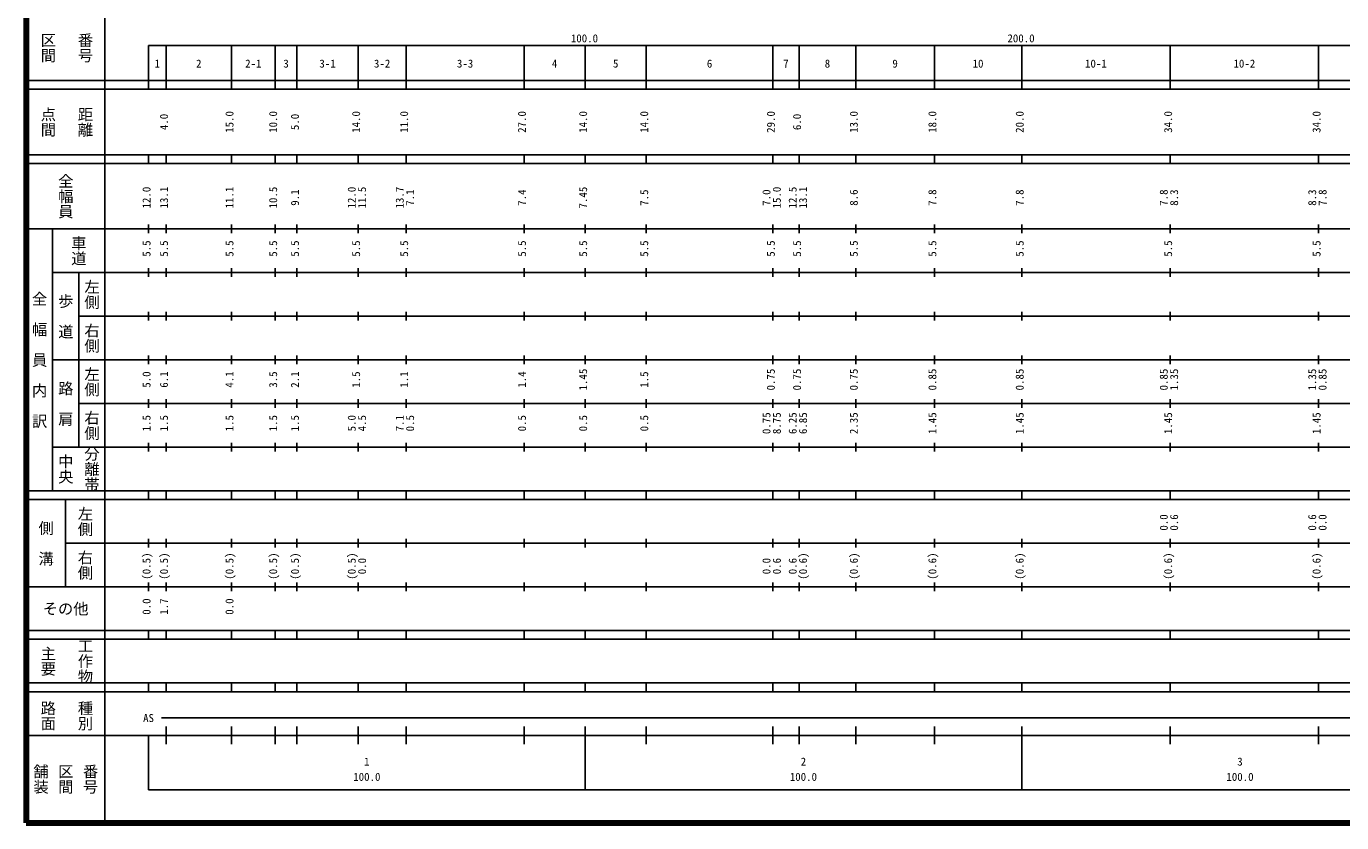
# Model space of a CAD drawing. Units: millimetres on the paper, enlarged 1000 times. Extents: x 40000 to 680000, y 20000 to 380000.
# Drawn here: x 40000 to 341297, y 20000 to 202409 of the extents above; entities that cross this region are included whole.
import ezdxf
from ezdxf.enums import TextEntityAlignment as Align

# ---------------------------------------------------------------- set-up
doc = ezdxf.new("R2010")
doc.units = ezdxf.units.MM
doc.header["$LTSCALE"] = 1000
doc.layers.add('M-TTL', color=2, linetype='Continuous', lineweight=140)
doc.layers.add('M-TTL-BAND', color=7, linetype='Continuous', lineweight=25)
doc.styles.add('@ＭＳ ゴシック', font='')
doc.styles.add('ＭＳ ゴシック', font='')
doc.styles.get('@ＭＳ ゴシック').set_extended_font_data('@MS Gothic')
doc.styles.get('ＭＳ ゴシック').set_extended_font_data('MS Gothic')

msp = doc.modelspace()

# ---------------------------------------------------------------- linework, layer by layer
at = {"layer": 'M-TTL'}
for p, q in [((40000, 380000), (40000, 20000)), ((40000, 20000), (680000, 20000))]:
    msp.add_line(p, q, dxfattribs=at)
at = {"layer": 'M-TTL-BAND'}
for p, q in [((58000, 370000), (58000, 20000)), ((68000, 198000), (579000, 198000)), ((68000, 198000), (68000, 188000)), ((72000, 188000), (72000, 198000)), ((87000, 188000), (87000, 198000)), ((97000, 188000), (97000, 198000)), ((102000, 188000), (102000, 198000)), ((116000, 188000), (116000, 198000)), ((127000, 188000), (127000, 198000)), ((154000, 188000), (154000, 198000)), ((168000, 188000), (168000, 198000)), ((182000, 188000), (182000, 198000)), ((211000, 188000), (211000, 198000)), ((217000, 188000), (217000, 198000)), ((230000, 188000), (230000, 198000)), ((248000, 188000), (248000, 198000)), ((268000, 188000), (268000, 198000)), ((302000, 188000), (302000, 198000)), ((336000, 188000), (336000, 198000)), ((40000, 190000), (579000, 190000)), ((40000, 188000), (579000, 188000)), ((40000, 173000), (579000, 173000)), ((68000, 171000), (68000, 173000)), ((72000, 171000), (72000, 173000)), ((87000, 171000), (87000, 173000)), ((97000, 171000), (97000, 173000)), ((102000, 171000), (102000, 173000)), ((116000, 171000), (116000, 173000)), ((127000, 171000), (127000, 173000)), ((154000, 171000), (154000, 173000)), ((168000, 171000), (168000, 173000)), ((182000, 171000), (182000, 173000)), ((211000, 171000), (211000, 173000)), ((217000, 171000), (217000, 173000)), ((230000, 171000), (230000, 173000)), ((248000, 171000), (248000, 173000)), ((268000, 171000), (268000, 173000)), ((302000, 171000), (302000, 173000)), ((336000, 171000), (336000, 173000)), ((40000, 171000), (579000, 171000)), ((68000, 155000), (68000, 157000)), ((72000, 155000), (72000, 157000)), ((87000, 155000), (87000, 157000)), ((97000, 155000), (97000, 157000)), ((102000, 155000), (102000, 157000)), ((116000, 155000), (116000, 157000)), ((127000, 155000), (127000, 157000)), ((154000, 155000), (154000, 157000)), ((168000, 155000), (168000, 157000)), ((182000, 155000), (182000, 157000)), ((211000, 155000), (211000, 157000)), ((217000, 155000), (217000, 157000)), ((230000, 155000), (230000, 157000)), ((248000, 155000), (248000, 157000)), ((268000, 155000), (268000, 157000)), ((302000, 155000), (302000, 157000)), ((336000, 155000), (336000, 157000)), ((40000, 156000), (579000, 156000)), ((46000, 96000), (46000, 156000)), ((46000, 146000), (579000, 146000)), ((52000, 146000), (52000, 106000)), ((68000, 145000), (68000, 147000)), ((72000, 145000), (72000, 147000)), ((87000, 145000), (87000, 147000)), ((97000, 145000), (97000, 147000)), ((102000, 145000), (102000, 147000)), ((116000, 145000), (116000, 147000)), ((127000, 145000), (127000, 147000)), ((154000, 145000), (154000, 147000)), ((168000, 145000), (168000, 147000)), ((182000, 145000), (182000, 147000)), ((211000, 145000), (211000, 147000)), ((217000, 145000), (217000, 147000)), ((230000, 145000), (230000, 147000)), ((248000, 145000), (248000, 147000)), ((268000, 145000), (268000, 147000)), ((302000, 145000), (302000, 147000)), ((336000, 145000), (336000, 147000)), ((52000, 136000), (579000, 136000)), ((68000, 135000), (68000, 137000)), ((72000, 135000), (72000, 137000)), ((87000, 135000), (87000, 137000)), ((97000, 135000), (97000, 137000)), ((102000, 135000), (102000, 137000)), ((116000, 135000), (116000, 137000)), ((127000, 135000), (127000, 137000)), ((154000, 135000), (154000, 137000)), ((168000, 135000), (168000, 137000)), ((182000, 135000), (182000, 137000)), ((211000, 135000), (211000, 137000)), ((217000, 135000), (217000, 137000)), ((230000, 135000), (230000, 137000)), ((248000, 135000), (248000, 137000)), ((268000, 135000), (268000, 137000)), ((302000, 135000), (302000, 137000)), ((336000, 135000), (336000, 137000)), ((68000, 125000), (68000, 127000)), ((72000, 125000), (72000, 127000)), ((87000, 125000), (87000, 127000)), ((97000, 125000), (97000, 127000)), ((102000, 125000), (102000, 127000)), ((116000, 125000), (116000, 127000)), ((127000, 125000), (127000, 127000)), ((154000, 125000), (154000, 127000)), ((168000, 125000), (168000, 127000)), ((182000, 125000), (182000, 127000)), ((211000, 125000), (211000, 127000)), ((217000, 125000), (217000, 127000)), ((230000, 125000), (230000, 127000)), ((248000, 125000), (248000, 127000)), ((268000, 125000), (268000, 127000)), ((302000, 125000), (302000, 127000)), ((336000, 125000), (336000, 127000)), ((46000, 126000), (579000, 126000)), ((52000, 116000), (579000, 116000)), ((68000, 115000), (68000, 117000)), ((72000, 115000), (72000, 117000)), ((87000, 115000), (87000, 117000)), ((97000, 115000), (97000, 117000)), ((102000, 115000), (102000, 117000)), ((116000, 115000), (116000, 117000)), ((127000, 115000), (127000, 117000)), ((154000, 115000), (154000, 117000)), ((168000, 115000), (168000, 117000)), ((182000, 115000), (182000, 117000)), ((211000, 115000), (211000, 117000)), ((217000, 115000), (217000, 117000)), ((230000, 115000), (230000, 117000)), ((248000, 115000), (248000, 117000)), ((268000, 115000), (268000, 117000)), ((302000, 115000), (302000, 117000)), ((336000, 115000), (336000, 117000)), ((46000, 106000), (579000, 106000)), ((68000, 105000), (68000, 107000)), ((72000, 105000), (72000, 107000)), ((87000, 105000), (87000, 107000)), ((97000, 105000), (97000, 107000)), ((102000, 105000), (102000, 107000)), ((116000, 105000), (116000, 107000)), ((127000, 105000), (127000, 107000)), ((154000, 105000), (154000, 107000)), ((168000, 105000), (168000, 107000)), ((182000, 105000), (182000, 107000)), ((211000, 105000), (211000, 107000)), ((217000, 105000), (217000, 107000)), ((230000, 105000), (230000, 107000)), ((248000, 105000), (248000, 107000)), ((268000, 105000), (268000, 107000)), ((302000, 105000), (302000, 107000)), ((336000, 105000), (336000, 107000)), ((40000, 96000), (579000, 96000)), ((40000, 94000), (579000, 94000)), ((49000, 94000), (49000, 74000)), ((68000, 94000), (68000, 96000)), ((72000, 94000), (72000, 96000)), ((87000, 94000), (87000, 96000)), ((97000, 94000), (97000, 96000)), ((102000, 94000), (102000, 96000)), ((116000, 94000), (116000, 96000)), ((127000, 94000), (127000, 96000)), ((154000, 94000), (154000, 96000)), ((168000, 94000), (168000, 96000)), ((182000, 94000), (182000, 96000)), ((211000, 94000), (211000, 96000)), ((217000, 94000), (217000, 96000)), ((230000, 94000), (230000, 96000)), ((248000, 94000), (248000, 96000)), ((268000, 94000), (268000, 96000)), ((302000, 94000), (302000, 96000)), ((336000, 94000), (336000, 96000)), ((68000, 83000), (68000, 85000)), ((72000, 83000), (72000, 85000)), ((87000, 83000), (87000, 85000)), ((97000, 83000), (97000, 85000)), ((102000, 83000), (102000, 85000)), ((116000, 83000), (116000, 85000)), ((127000, 83000), (127000, 85000)), ((154000, 83000), (154000, 85000)), ((168000, 83000), (168000, 85000)), ((182000, 83000), (182000, 85000)), ((211000, 83000), (211000, 85000)), ((217000, 83000), (217000, 85000)), ((230000, 83000), (230000, 85000)), ((248000, 83000), (248000, 85000)), ((268000, 83000), (268000, 85000)), ((302000, 83000), (302000, 85000)), ((336000, 83000), (336000, 85000)), ((49000, 84000), (579000, 84000)), ((40000, 74000), (579000, 74000)), ((68000, 73000), (68000, 75000)), ((72000, 73000), (72000, 75000)), ((87000, 73000), (87000, 75000)), ((97000, 73000), (97000, 75000)), ((102000, 73000), (102000, 75000)), ((116000, 73000), (116000, 75000)), ((127000, 73000), (127000, 75000)), ((154000, 73000), (154000, 75000)), ((168000, 73000), (168000, 75000)), ((182000, 73000), (182000, 75000)), ((211000, 73000), (211000, 75000)), ((217000, 73000), (217000, 75000)), ((230000, 73000), (230000, 75000)), ((248000, 73000), (248000, 75000)), ((268000, 73000), (268000, 75000)), ((302000, 73000), (302000, 75000)), ((336000, 73000), (336000, 75000)), ((40000, 64000), (579000, 64000)), ((68000, 62000), (68000, 64000)), ((72000, 62000), (72000, 64000)), ((87000, 62000), (87000, 64000)), ((97000, 62000), (97000, 64000)), ((102000, 62000), (102000, 64000)), ((116000, 62000), (116000, 64000)), ((127000, 62000), (127000, 64000)), ((154000, 62000), (154000, 64000)), ((168000, 62000), (168000, 64000)), ((182000, 62000), (182000, 64000)), ((211000, 62000), (211000, 64000)), ((217000, 62000), (217000, 64000)), ((230000, 62000), (230000, 64000)), ((248000, 62000), (248000, 64000)), ((268000, 62000), (268000, 64000)), ((302000, 62000), (302000, 64000)), ((336000, 62000), (336000, 64000)), ((40000, 62000), (579000, 62000)), ((40000, 52000), (579000, 52000)), ((68000, 50000), (68000, 52000)), ((72000, 50000), (72000, 52000)), ((87000, 50000), (87000, 52000)), ((97000, 50000), (97000, 52000)), ((102000, 50000), (102000, 52000)), ((116000, 50000), (116000, 52000)), ((127000, 50000), (127000, 52000)), ((154000, 50000), (154000, 52000)), ((168000, 50000), (168000, 52000)), ((182000, 50000), (182000, 52000)), ((211000, 50000), (211000, 52000)), ((217000, 50000), (217000, 52000)), ((230000, 50000), (230000, 52000)), ((248000, 50000), (248000, 52000)), ((268000, 50000), (268000, 52000)), ((302000, 50000), (302000, 52000)), ((336000, 50000), (336000, 52000)), ((40000, 50000), (579000, 50000)), ((71000, 44000), (545000, 44000)), ((40000, 40000), (579000, 40000)), ((68000, 40000), (68000, 27500)), ((72000, 38000), (72000, 42000)), ((87000, 38000), (87000, 42000)), ((97000, 38000), (97000, 42000)), ((102000, 38000), (102000, 42000)), ((116000, 38000), (116000, 42000)), ((127000, 38000), (127000, 42000)), ((154000, 38000), (154000, 42000)), ((168000, 27500), (168000, 42000)), ((182000, 38000), (182000, 42000)), ((211000, 38000), (211000, 42000)), ((217000, 38000), (217000, 42000)), ((230000, 38000), (230000, 42000)), ((248000, 38000), (248000, 42000)), ((268000, 27500), (268000, 42000)), ((302000, 38000), (302000, 42000)), ((336000, 38000), (336000, 42000)), ((68000, 27500), (579000, 27500))]:
    msp.add_line(p, q, dxfattribs=at)

# ---------------------------------------------------------------- texts
at = {"layer": 'M-TTL-BAND', "style": '@ＭＳ ゴシック'}
for s, p in [('区間', (45000, 197500)), ('番号', (53500, 197500)), ('点間', (45000, 180500)), ('距離', (53500, 180500)), ('全幅員', (49000, 163500)), ('車道', (52000, 151000)), ('全\u3000幅\u3000員\u3000内\u3000訳', (43000, 126000)), ('左側', (55000, 141000)), ('歩\u3000道', (49000, 136000)), ('右側', (55000, 131000)), ('左側', (55000, 121000)), ('路\u3000肩', (49000, 116000)), ('右側', (55000, 111000)), ('分離帯', (55000, 101000)), ('中央', (49000, 101000)), ('左側', (53500, 89000)), ('側\u3000溝', (44500, 84000)), ('右側', (53500, 79000)), ('主要', (45000, 57000)), ('工作物', (53500, 57000)), ('路面', (45000, 44500)), ('種別', (53500, 44500)), ('舗装', (43333, 30000)), ('区間', (49000, 30000)), ('番号', (54667, 30000))]:
    msp.add_text(s, height=2566, rotation=270, dxfattribs=at).set_placement(p, align=Align.MIDDLE_CENTER)
at = {"layer": 'M-TTL-BAND', "style": 'ＭＳ ゴシック'}
for s, p in [('100.0', (167844, 198195)), ('200.0', (267844, 198195)), ('1', (70000, 192405)), ('2', (79500, 192405)), ('2-1', (92000, 192405)), ('3', (99500, 192405)), ('3-1', (109000, 192405)), ('3-2', (121500, 192405)), ('3-3', (140500, 192405)), ('4', (161000, 192405)), ('5', (175000, 192405)), ('6', (196500, 192405)), ('7', (214000, 192405)), ('8', (223500, 192405)), ('9', (239000, 192405)), ('10', (258000, 192405)), ('10-1', (285000, 192405)), ('10-2', (319000, 192405)), ('AS', (68000, 42500)), ('1', (118000, 32523)), ('2', (218000, 32523)), ('3', (318000, 32523)), ('100.0', (118000, 29033)), ('100.0', (218000, 29033)), ('100.0', (318000, 29033))]:
    msp.add_text(s, height=1833, dxfattribs=at).set_placement(p, align=Align.BOTTOM_CENTER)
for s, p in [('4.0', (73000, 180500)), ('15.0', (88000, 180500)), ('10.0', (98000, 180500)), ('5.0', (103000, 180500)), ('14.0', (117000, 180500)), ('11.0', (128000, 180500)), ('27.0', (155000, 180500)), ('14.0', (169000, 180500)), ('14.0', (183000, 180500)), ('29.0', (212000, 180500)), ('6.0', (218000, 180500)), ('13.0', (231000, 180500)), ('18.0', (249000, 180500)), ('20.0', (269000, 180500)), ('34.0', (303000, 180500)), ('34.0', (337000, 180500)), ('12.0', (69000, 163174)), ('13.1', (73000, 163174)), ('11.1', (88000, 163174)), ('10.5', (98000, 163174)), ('9.1', (103000, 163174)), ('12.0', (116000, 163174)), ('11.5', (118370, 163174)), ('13.7', (127000, 163174)), ('7.1', (129370, 163174)), ('7.4', (155000, 163174)), ('7.45', (169000, 163174)), ('7.5', (183000, 163174)), ('7.0', (211000, 163174)), ('15.0', (213370, 163174)), ('12.5', (217000, 163174)), ('13.1', (219370, 163174)), ('8.6', (231000, 163174)), ('7.8', (249000, 163174)), ('7.8', (269000, 163174)), ('7.8', (302000, 163174)), ('8.3', (304370, 163174)), ('8.3', (336000, 163174)), ('7.8', (338370, 163174)), ('5.5', (69000, 151500)), ('5.5', (73000, 151500)), ('5.5', (88000, 151500)), ('5.5', (98000, 151500)), ('5.5', (103000, 151500)), ('5.5', (117000, 151500)), ('5.5', (128000, 151500)), ('5.5', (155000, 151500)), ('5.5', (169000, 151500)), ('5.5', (183000, 151500)), ('5.5', (212000, 151500)), ('5.5', (218000, 151500)), ('5.5', (231000, 151500)), ('5.5', (249000, 151500)), ('5.5', (269000, 151500)), ('5.5', (303000, 151500)), ('5.5', (337000, 151500)), ('1.45', (169000, 121500)), ('0.75', (212000, 121500)), ('0.75', (218000, 121500)), ('0.75', (231000, 121500)), ('0.85', (249000, 121500)), ('0.85', (269000, 121500)), ('0.85', (302000, 121500)), ('1.35', (304370, 121500)), ('1.35', (336000, 121500)), ('0.85', (338370, 121500)), ('5.0', (69000, 121500)), ('6.1', (73000, 121500)), ('4.1', (88000, 121500)), ('3.5', (98000, 121500)), ('2.1', (103000, 121500)), ('1.5', (117000, 121500)), ('1.1', (128000, 121500)), ('1.4', (155000, 121500)), ('1.5', (183000, 121500)), ('1.5', (69000, 111500)), ('1.5', (73000, 111500)), ('1.5', (88000, 111500)), ('1.5', (98000, 111500)), ('1.5', (103000, 111500)), ('5.0', (116000, 111500)), ('4.5', (118370, 111500)), ('7.1', (127000, 111500)), ('0.5', (129370, 111500)), ('0.5', (155000, 111500)), ('0.5', (169000, 111500)), ('0.5', (183000, 111500)), ('0.75', (211000, 111500)), ('8.75', (213370, 111500)), ('6.25', (217000, 111500)), ('6.85', (219370, 111500)), ('2.35', (231000, 111500)), ('1.45', (249000, 111500)), ('1.45', (269000, 111500)), ('1.45', (303000, 111500)), ('1.45', (337000, 111500)), ('0.0', (302000, 88764)), ('0.6', (304370, 88764)), ('0.6', (336000, 88764)), ('0.0', (338370, 88764)), ('(0.5)', (69000, 78764)), ('(0.5)', (73000, 78764)), ('(0.5)', (88000, 78764)), ('(0.5)', (98000, 78764)), ('(0.5)', (103000, 78764)), ('(0.5)', (116000, 78764)), ('(0.6)', (219370, 78764)), ('(0.6)', (231000, 78764)), ('(0.6)', (249000, 78764)), ('(0.6)', (269000, 78764)), ('(0.6)', (303000, 78764)), ('(0.6)', (337000, 78764)), ('0.0', (118370, 78764)), ('0.0', (211000, 78764)), ('0.6', (213370, 78764)), ('0.6', (217000, 78764)), ('0.0', (69000, 69500)), ('1.7', (73000, 69500)), ('0.0', (88000, 69500))]:
    msp.add_text(s, height=1833, rotation=90, dxfattribs=at).set_placement(p, align=Align.BOTTOM_CENTER)
msp.add_text('その他', height=2566, dxfattribs=at).set_placement((49000, 69000), align=Align.MIDDLE_CENTER)

doc.saveas('drawing.dxf')
